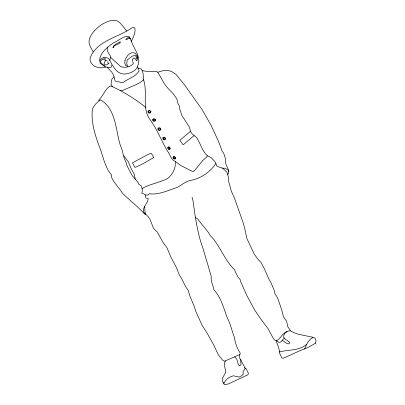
<?xml version="1.0" encoding="UTF-8"?>
<svg xmlns="http://www.w3.org/2000/svg" width="405" height="405" viewBox="0 0 405 405"><rect width="100%" height="100%" fill="white"/><g stroke="black" fill="none" stroke-linecap="round" stroke-linejoin="round"><path stroke-width="0.61" d="M111.243 65.048L111.35 67.012L110.459 67.473L105.376 67.017L100.263 63.337L99.66 59.803C100.47 52.063 107.664 47.177 113.375 42.849C118.407 41.188 123.49 35.27 129.089 36.399C130.046 37.883 130.597 39.594 131.306 41.209C133.999 49.04 142.044 57.819 137.361 66.536L138.105 68.156L141.051 68.85C143.917 71.999 142.879 76.282 143.669 80.069C147.779 92.532 141.851 107.441 149.44 118.731C156.841 128.638 161.165 140.236 167.29 150.868C170.343 154.229 170.414 159.671 175.254 161.428C175.998 167.842 172.945 173.76 168.348 178.053C160.086 182.64 150.437 183.774 142.211 188.426L141.79 188.052L141.239 185.824L138.702 184.088L137.7 181.916L132.384 175.836L128.927 169.518L126.694 165.007L126.122 162.577L124.158 157.96L121.53 148.088L120.386 145.496C115.572 130.334 116.235 109.046 100.567 99.883L99.022 100.784L95.362 104.287L92.436 108.813C90.659 123.039 95.772 137.133 100.734 150.255C103.665 158.866 105.497 168.151 111.638 175.142L111.532 177.253C114.139 183.318 119.141 187.642 122.401 193.15C129.57 200.359 137.989 206.525 144.747 214.22L145.8 214.174L148.286 216.832L150.154 219.778L153.282 227.716L155.388 230.511L157.165 231.883L163.448 243.121L166.936 247.678L170.647 256.542L176.555 267.867L179.339 274.985L181.556 278.508L185.829 286.953L188.274 290.517L189.884 296.025L194.491 307.051L195.544 310.762L202.287 325.686L206.99 332.925L213.136 343.86L218.386 354.927L222.649 360.187L224.492 361.25L239.249 354.79L240.16 354.173L240.13 352.968C237.229 348.401 235.092 343.303 234.591 337.866C231.969 331.158 230.536 324.041 227.185 317.626C223.636 308.048 220.998 297.412 213.956 289.752C213.207 285.297 210.559 281.364 211.253 276.656C208.671 267.027 205.603 257.59 202.854 247.981C199.083 238.044 197.2 227.701 195.382 217.348L192.932 200.409L192.086 197.235M144.681 206.575L145.076 212.473L145.8 214.174C139.163 210.058 147.835 203.993 148.23 198.906L147.931 198.283L146.271 198.136L145.663 197.589L145.724 195.048L144.362 194.117L141.76 193.251L142.403 190.588L142.211 188.426M107.912 61.773L108.039 63.058L109.041 63.656L107.725 63.99L106.996 64.835L104.92 64.81L104.196 63.874L104.217 63.104L105.548 60.168M142.246 70.672L147.992 71.543L155.991 71.315L157.763 72.222L162.699 70.804L166.612 70.389L169.913 70.916L172.11 71.822L175.891 74.292L184.483 84.777L202.07 109.532L211.354 125.742C214.949 134.035 219.292 142.165 221.975 150.857C225.114 154.3 225.529 159.14 225.706 163.579C226.785 166.728 229.331 169.776 228.617 173.279L227.721 174.459L228.562 178.043L228.582 181.222L231.275 191.054L234.485 198.217L242.904 222.056L244.655 228.157L246.878 238.489L254.37 254.34L257.98 259.235L261.245 262.845L264.106 268.257L268.743 278.756L270.93 282.609L274.18 290.258L275.081 294.096L276.625 296.197L278.184 299.508L281.936 310.584L283.429 316.69L286.674 321.317L287.818 326.855L290.051 329.857L290.147 330.779L295.235 333.168L298.191 334.226L313.86 337.471L315.176 338.418L315.779 339.785L315.991 341.349L315.308 343.278M137.735 55.288L137.103 60.401L136.713 60.892L135.29 58.679L133.817 57.869L132.288 59.505L133.331 63.636C130.278 67.048 125.145 68.06 120.867 66.709L110.611 57.404M312.923 337.527C308.362 339.618 306.55 344.559 304.697 348.842C297.462 351.479 290.76 355.134 283.667 358.066L281.931 358.136L279.237 352.406L279.572 351.535C278.853 347.799 277.46 344.336 276.129 340.802L275.157 340.433L273.218 338.327L268.09 328.683L260.663 318.831L254.517 309.769L246.751 295.351L240.514 281.278L240.206 279.678L238.12 277.258L235.401 272.049L234.697 269.917C224.451 260.142 220.193 245.744 210.428 235.649C206.98 229.736 201.837 225.099 198.101 219.378L195.382 217.348M137.573 66.992C135.078 71.614 129.114 73.837 124.051 74.064C116.382 73.659 112.98 66.263 109.77 60.421L110.762 56.862C109.466 53.662 105.659 50.929 107.851 47.061M99.995 60.563C101.083 57.464 105.791 56.639 108.378 58.366L109.77 60.421M225.489 360.936C222.644 364.465 226.036 368.591 225.62 372.499L222.411 378.336L222.588 381.535L224.046 383.408C225.362 379.318 229.498 376.706 233.513 375.784L239.117 377.075L241.734 375.698L243.248 374.068L242.965 371.765L245.192 368.737C244.266 365.644 241.912 363.255 241.188 360.177L240.241 359.296L239.75 358.066L239.249 354.79M131.306 41.209C133.397 37.29 135.776 32.633 134.87 28.122L133.68 27.565L132.314 27.58C118.67 37.533 96.603 40.454 90.092 58.097C89.242 65.797 99.164 69.609 105.376 67.017M228.79 171.452L227.924 169.816L224.927 168.207L222.649 168.181L217.885 166.622L216.645 165.696L215.749 163.002L214.473 161.129L211.142 157.575L207.39 155.839L206.358 157.413L202.829 160.395L194.527 170.687L193.306 171.523L192.041 171.239L180.64 165.417L175.254 161.428M190.482 131.291L191.995 133.685L194.101 135.604L183.419 144.631L182.873 144.575L179.926 140.226L190.482 131.291L189.317 126.973L181.799 115.288L179.683 108.97L179.207 105.735L177.932 103.457L177.425 100.764L176.428 98.268L172.9 93.388L168.409 88.822L164.435 83.81L157.763 72.222M276.129 340.802L276.635 340.767L279.03 342.392L280.073 342.316L281.171 341.572L284.249 338.089L283.647 337.147C283.373 333.573 286.786 330.875 290.147 330.779M215.784 163.615C210.23 171.978 201.153 178.256 191.18 180.316C185.034 180.883 181.101 186.3 175.466 188.031C166.951 190.811 158.325 195.083 149.111 193.742L148.321 194.977L145.724 195.048M107.29 67.321L111.719 72.055L113.304 74.717L114.073 76.95L111.967 79.021L111.38 81.208L111.097 84.24L112.367 86.66C124.391 92.274 135.731 99.24 145.982 107.659M143.603 79.8L140.439 82.321L136.561 84.437L122.173 90.593L120.199 90.593M276.635 340.767C280.711 338.398 282.457 333.193 287.003 331.523M306.448 344.549C298.809 351.003 288.684 349.424 279.723 351.935L279.572 351.535M315.586 343.106L308.499 347.262L304.697 348.842M130.238 38.718L128.744 38.111L127.129 39.275L125.985 39.619L125.844 39.305L128.152 37.483L129.16 37.619L130.172 38.48M107.305 61.074L103.229 59.206L101.194 60.203L100.673 61.459L100.966 62.907L105.184 66.233M112.367 86.66L110.079 85.941C105.037 89.318 103.219 95.823 98.855 99.954L99.022 100.784M103.488 57.895L105.189 58.619L105.725 59.302M282.189 340.514C284.457 340.752 287.494 345.784 289.712 343.207L289.57 342.139L284.852 338.904L284.249 338.089M194.101 135.604L196.481 137.351C200.556 143.284 201.923 150.832 207.39 155.839M222.649 168.181L226.861 172.145L227.721 174.459M244.767 367.73L246.301 368.955L248.422 373.324L247.865 374.782L228.536 383.884L224.775 384.75L223.833 383.95L223.484 382.836M234.657 356.932L236.763 359.002L238.211 364.166L238.722 365.133L239.568 365.7L240.595 365.158L241.096 364.054L240.241 359.296M126.735 31.053C122.786 26.851 119.743 19.602 112.843 20.25C108.889 20.645 105.28 22.472 101.898 24.447C96.734 27.965 91.975 32.481 89.606 38.379C87.708 43.198 90.821 47.729 93.175 51.729M123.824 155.859L128.324 161.798L131.119 168.505L134.095 173.851L135.305 179.536M138.105 68.156L139.118 70.819C135.655 76.935 128.431 78.393 123.247 82.418L121.141 82.463L115.157 81.061L114.073 76.95M162.79 137.994L163.19 139.34L164.197 139.857L165.189 139.583L165.539 139.021L165.377 137.983L164.501 137.255L163.433 137.26L162.79 137.994M124.948 60.659L124.765 63.256L125.803 65.605L127.985 66.324L127.094 65.256L126.735 63.494L127.241 60.006L131.974 56.27L134.911 55.404L135.675 55.784L136.814 59.059L137.204 57.267L136.682 55.252L135.553 53.526C130.623 50.362 126.168 56.432 124.948 60.659M155.226 119.733L155.11 120.442L154.432 120.842L153.561 120.715L153.105 120.169L153.227 119.571L153.93 119.161L155.226 119.733M150.523 111.674L150.407 112.327L149.161 112.701L148.458 112.18L148.377 111.502L148.868 110.99L149.896 110.98L150.523 111.674M150.979 111.547L150.792 112.585L149.815 113.167L148.999 113.116L148.058 112.418L147.926 111.365L148.686 110.57L149.885 110.509L150.979 111.547M152.847 119.308L152.644 120.295L153.328 121.115L154.507 121.287L155.49 120.71L155.555 119.399L154.639 118.756L153.829 118.726L152.847 119.308M120.255 41.998L120.082 42.606C118.123 45.097 114.2 44.515 112.939 47.886C113.522 44.13 117.323 43.993 119.617 41.963L120.255 41.998M169.751 148.372L169.518 149.05L168.804 148.994L168.217 148.438L168.105 147.668L168.809 147.248L169.751 148.372M175.137 158.011L174.93 158.573L174.383 158.714L173.639 158.279L173.355 157.307L173.679 156.897L174.327 156.927L175.137 158.011M175.497 158.082L175.203 158.881L174.317 159.104L173.381 158.557L172.965 157.221L173.512 156.522L174.484 156.568L175.309 157.322L175.497 158.082M170.211 148.357L169.857 149.263L168.617 149.415L167.817 148.655L167.66 147.597L167.979 147.04L168.885 146.787L169.806 147.334L170.211 148.357M158.239 128.061L157.788 129.099L158.188 130.01L159.292 130.481L160.421 130.147L160.912 129.2L160.476 128.198L159.368 127.727L158.239 128.061M158.532 128.415L158.223 129.013L158.517 129.681L159.332 130.03L160.127 129.792L160.264 128.628L159.332 128.177L158.532 128.415M165.093 138.945L164.258 139.401L163.524 139.026L163.195 138.211L163.62 137.685L164.334 137.68L164.977 138.216L165.093 138.945M153.505 157.702L141.74 164.389L134.961 167.462L132.45 162.876L147.623 154.664L151.024 153.176L152.665 155.272L153.505 157.702"/></g></svg>
